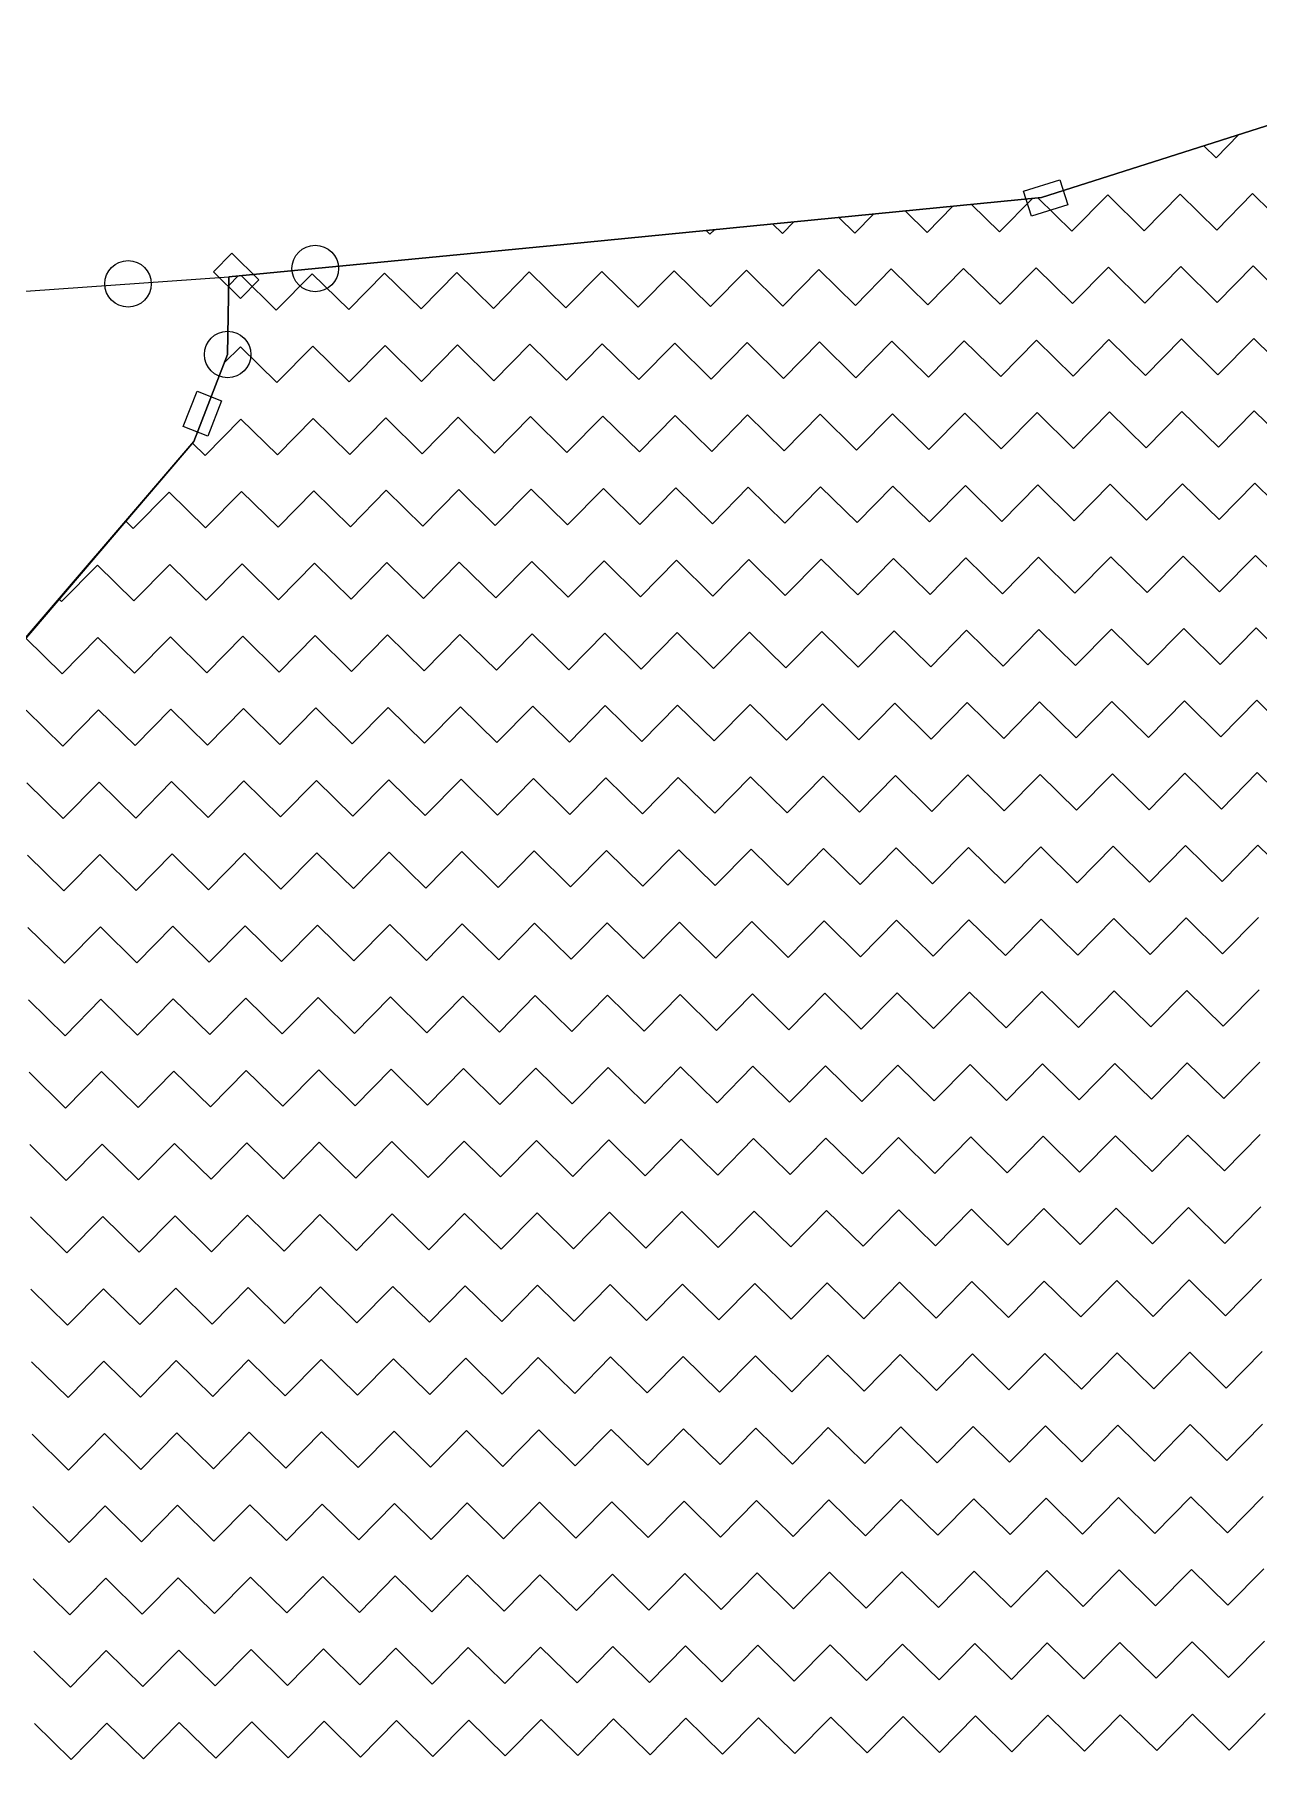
# Model space of a CAD drawing. Header units: metres. Extents: x 342804 to 346854, y 1762918 to 1765966.
# Drawn here: x 344008.7 to 344232.5, y 1765470.1 to 1765785.4 of the extents above; entities that cross this region are included whole.
import ezdxf

# ---------------------------------------------------------------- set-up
doc = ezdxf.new("R2010")
doc.units = ezdxf.units.M
doc.header["$MEASUREMENT"] = 0
for name, color, linetype in [('POLY_HATCH', 12, 'Continuous'), ('POLY_PARCEL', 6, 'Continuous'), ('V_BOUND_LINE', 7, 'Continuous')]:
    doc.layers.add(name, color=color, linetype=linetype)

msp = doc.modelspace()

# ---------------------------------------------------------------- linework, layer by layer
for points in [[(344189.54, 1765756.77), (344196.15, 1765758.88), (344197.61, 1765754.3), (344191, 1765752.19)], [(344044.81, 1765745.46), (344049.76, 1765740.59), (344046.4, 1765737.17), (344041.44, 1765742.04)], [(344042.93, 1765718.48), (344040.4, 1765712.01), (344035.93, 1765713.76), (344038.45, 1765720.23)]]:
    msp.add_lwpolyline(points, close=True)
for centre in [(344060.06, 1765742.66), (344025.84, 1765739.84), (344044.05, 1765726.93)]:
    msp.add_circle(centre, 4.25)
at = {"layer": 'POLY_HATCH'}
for p, q in [((344286.26, 1765785.43), (344192.82, 1765755.63)), ((344192.82, 1765755.63), (344105.48, 1765747.04)), ((344105.48, 1765747.04), (344044.29, 1765741.13)), ((344044.29, 1765741.13), (344044.05, 1765726.93)), ((344044.05, 1765726.93), (344037.84, 1765711.01)), ((344037.84, 1765711.01), (343971.59, 1765633.4))]:
    msp.add_line(p, q, dxfattribs=at)
at = {"layer": 'POLY_HATCH', "linetype": 'Continuous'}
for p, q in [((344222.49, 1765765.09), (344224.71, 1765762.9)), ((344224.71, 1765762.9), (344228.86, 1765767.12)), ((344185.13, 1765749.35), (344191.15, 1765755.46)), ((344192.15, 1765755.56), (344198.36, 1765749.46)), ((344198.36, 1765749.46), (344204.92, 1765756.12)), ((344204.92, 1765756.12), (344211.59, 1765749.56)), ((344211.59, 1765749.56), (344218.15, 1765756.23)), ((344218.15, 1765756.23), (344224.82, 1765749.67)), ((344224.82, 1765749.67), (344231.38, 1765756.34)), ((344231.38, 1765756.34), (344238.05, 1765749.78)), ((344155.77, 1765751.99), (344158.67, 1765749.13)), ((344158.67, 1765749.13), (344162.09, 1765752.61)), ((344167.89, 1765753.18), (344171.9, 1765749.24)), ((344171.9, 1765749.24), (344176.62, 1765754.04)), ((344180.02, 1765754.37), (344185.13, 1765749.35)), ((344131.51, 1765749.6), (344132.21, 1765748.91)), ((344132.21, 1765748.91), (344133.03, 1765749.75)), ((344143.64, 1765750.79), (344145.44, 1765749.02)), ((344145.44, 1765749.02), (344147.56, 1765751.18)), ((344092.63, 1765735.36), (344099.19, 1765742.03)), ((344099.19, 1765742.03), (344105.86, 1765735.47)), ((344105.86, 1765735.47), (344112.42, 1765742.13)), ((344112.42, 1765742.13), (344119.09, 1765735.57)), ((344119.09, 1765735.57), (344125.65, 1765742.24)), ((344125.65, 1765742.24), (344132.32, 1765735.68)), ((344132.32, 1765735.68), (344138.88, 1765742.35)), ((344138.88, 1765742.35), (344145.55, 1765735.79)), ((344145.55, 1765735.79), (344152.11, 1765742.46)), ((344152.11, 1765742.46), (344158.78, 1765735.9)), ((344158.78, 1765735.9), (344165.34, 1765742.57)), ((344165.34, 1765742.57), (344172.01, 1765736.01)), ((344172.01, 1765736.01), (344178.57, 1765742.68)), ((344178.57, 1765742.68), (344185.24, 1765736.12)), ((344185.24, 1765736.12), (344191.8, 1765742.79)), ((344191.8, 1765742.79), (344198.47, 1765736.23)), ((344198.47, 1765736.23), (344205.03, 1765742.89)), ((344205.03, 1765742.89), (344211.7, 1765736.33)), ((344211.7, 1765736.33), (344218.26, 1765743)), ((344218.26, 1765743), (344224.93, 1765736.44)), ((344224.93, 1765736.44), (344231.49, 1765743.11)), ((344231.49, 1765743.11), (344238.16, 1765736.55)), ((344044.26, 1765739.55), (344045.97, 1765741.3)), ((344046.52, 1765741.35), (344052.94, 1765735.03)), ((344052.94, 1765735.03), (344059.5, 1765741.7)), ((344059.5, 1765741.7), (344066.17, 1765735.14)), ((344066.17, 1765735.14), (344072.73, 1765741.81)), ((344072.73, 1765741.81), (344079.4, 1765735.25)), ((344079.4, 1765735.25), (344085.96, 1765741.92)), ((344085.96, 1765741.92), (344092.63, 1765735.36)), ((344172.12, 1765722.78), (344178.68, 1765729.45)), ((344178.68, 1765729.45), (344185.35, 1765722.89)), ((344185.35, 1765722.89), (344191.91, 1765729.56)), ((344191.91, 1765729.56), (344198.58, 1765723)), ((344198.58, 1765723), (344205.14, 1765729.66)), ((344205.14, 1765729.66), (344211.81, 1765723.1)), ((344211.81, 1765723.1), (344218.37, 1765729.77)), ((344218.37, 1765729.77), (344225.04, 1765723.21)), ((344225.04, 1765723.21), (344231.6, 1765729.88)), ((344231.6, 1765729.88), (344238.27, 1765723.32)), ((344043.44, 1765725.38), (344046.38, 1765728.36)), ((344046.38, 1765728.36), (344053.04, 1765721.8)), ((344053.04, 1765721.8), (344059.61, 1765728.47)), ((344059.61, 1765728.47), (344066.27, 1765721.91)), ((344066.27, 1765721.91), (344072.84, 1765728.58)), ((344072.84, 1765728.58), (344079.5, 1765722.02)), ((344079.5, 1765722.02), (344086.07, 1765728.69)), ((344086.07, 1765728.69), (344092.73, 1765722.13)), ((344092.73, 1765722.13), (344099.3, 1765728.8)), ((344099.3, 1765728.8), (344105.97, 1765722.24)), ((344105.97, 1765722.24), (344112.53, 1765728.9)), ((344112.53, 1765728.9), (344119.2, 1765722.34)), ((344119.2, 1765722.34), (344125.76, 1765729.01)), ((344125.76, 1765729.01), (344132.43, 1765722.45)), ((344132.43, 1765722.45), (344138.99, 1765729.12)), ((344138.99, 1765729.12), (344145.66, 1765722.56)), ((344145.66, 1765722.56), (344152.22, 1765729.23)), ((344152.22, 1765729.23), (344158.89, 1765722.67)), ((344158.89, 1765722.67), (344165.45, 1765729.34)), ((344165.45, 1765729.34), (344172.12, 1765722.78)), ((344039.92, 1765708.46), (344046.48, 1765715.13)), ((344046.48, 1765715.13), (344053.15, 1765708.57)), ((344053.15, 1765708.57), (344059.71, 1765715.24)), ((344059.71, 1765715.24), (344066.38, 1765708.68)), ((344066.38, 1765708.68), (344072.94, 1765715.35)), ((344072.94, 1765715.35), (344079.61, 1765708.79)), ((344079.61, 1765708.79), (344086.17, 1765715.46)), ((344086.17, 1765715.46), (344092.84, 1765708.9)), ((344092.84, 1765708.9), (344099.4, 1765715.57)), ((344099.4, 1765715.57), (344106.07, 1765709.01)), ((344106.07, 1765709.01), (344112.63, 1765715.67)), ((344112.63, 1765715.67), (344119.3, 1765709.11)), ((344119.3, 1765709.11), (344125.86, 1765715.78)), ((344125.86, 1765715.78), (344132.53, 1765709.22)), ((344132.53, 1765709.22), (344139.09, 1765715.89)), ((344139.09, 1765715.89), (344145.76, 1765709.33)), ((344145.76, 1765709.33), (344152.32, 1765716)), ((344152.32, 1765716), (344158.99, 1765709.44)), ((344158.99, 1765709.44), (344165.55, 1765716.11)), ((344165.55, 1765716.11), (344172.22, 1765709.55)), ((344172.22, 1765709.55), (344178.78, 1765716.22)), ((344178.78, 1765716.22), (344185.45, 1765709.66)), ((344185.45, 1765709.66), (344192.01, 1765716.33)), ((344192.01, 1765716.33), (344198.68, 1765709.77)), ((344198.68, 1765709.77), (344205.24, 1765716.43)), ((344205.24, 1765716.43), (344211.91, 1765709.87)), ((344211.91, 1765709.87), (344218.47, 1765716.54)), ((344218.47, 1765716.54), (344225.14, 1765709.98)), ((344225.14, 1765709.98), (344231.7, 1765716.65)), ((344231.7, 1765716.65), (344238.37, 1765710.09)), ((344037.61, 1765710.74), (344039.92, 1765708.46)), ((344026.8, 1765695.12), (344033.36, 1765701.79)), ((344033.36, 1765701.79), (344040.03, 1765695.23)), ((344040.03, 1765695.23), (344046.59, 1765701.9)), ((344046.59, 1765701.9), (344053.26, 1765695.34)), ((344053.26, 1765695.34), (344059.82, 1765702.01)), ((344059.82, 1765702.01), (344066.49, 1765695.45)), ((344066.49, 1765695.45), (344073.05, 1765702.12)), ((344073.05, 1765702.12), (344079.72, 1765695.56)), ((344079.72, 1765695.56), (344086.28, 1765702.23)), ((344086.28, 1765702.23), (344092.95, 1765695.67)), ((344092.95, 1765695.67), (344099.51, 1765702.34)), ((344099.51, 1765702.34), (344106.18, 1765695.78)), ((344106.18, 1765695.78), (344112.74, 1765702.44)), ((344112.74, 1765702.44), (344119.41, 1765695.88)), ((344119.41, 1765695.88), (344125.97, 1765702.55)), ((344125.97, 1765702.55), (344132.64, 1765695.99)), ((344132.64, 1765695.99), (344139.2, 1765702.66)), ((344139.2, 1765702.66), (344145.87, 1765696.1)), ((344145.87, 1765696.1), (344152.43, 1765702.77)), ((344152.43, 1765702.77), (344159.1, 1765696.21)), ((344159.1, 1765696.21), (344165.66, 1765702.88)), ((344165.66, 1765702.88), (344172.33, 1765696.32)), ((344172.33, 1765696.32), (344178.89, 1765702.99)), ((344178.89, 1765702.99), (344185.56, 1765696.43)), ((344185.56, 1765696.43), (344192.12, 1765703.1)), ((344192.12, 1765703.1), (344198.79, 1765696.54)), ((344198.79, 1765696.54), (344205.35, 1765703.2)), ((344205.35, 1765703.2), (344212.02, 1765696.64)), ((344212.02, 1765696.64), (344218.58, 1765703.31)), ((344218.58, 1765703.31), (344225.25, 1765696.75)), ((344225.25, 1765696.75), (344231.81, 1765703.42)), ((344231.81, 1765703.42), (344238.48, 1765696.86)), ((344025.43, 1765696.47), (344026.8, 1765695.12)), ((344013.68, 1765681.79), (344020.24, 1765688.45)), ((344020.24, 1765688.45), (344026.91, 1765681.89)), ((344026.91, 1765681.89), (344033.47, 1765688.56)), ((344033.47, 1765688.56), (344040.14, 1765682)), ((344040.14, 1765682), (344046.7, 1765688.67)), ((344046.7, 1765688.67), (344053.37, 1765682.11)), ((344053.37, 1765682.11), (344059.93, 1765688.78)), ((344059.93, 1765688.78), (344066.6, 1765682.22)), ((344066.6, 1765682.22), (344073.16, 1765688.89)), ((344073.16, 1765688.89), (344079.83, 1765682.33)), ((344079.83, 1765682.33), (344086.39, 1765689)), ((344086.39, 1765689), (344093.06, 1765682.44)), ((344093.06, 1765682.44), (344099.62, 1765689.11)), ((344099.62, 1765689.11), (344106.29, 1765682.55)), ((344106.29, 1765682.55), (344112.85, 1765689.21)), ((344112.85, 1765689.21), (344119.52, 1765682.65)), ((344119.52, 1765682.65), (344126.08, 1765689.32)), ((344126.08, 1765689.32), (344132.75, 1765682.76)), ((344132.75, 1765682.76), (344139.31, 1765689.43)), ((344139.31, 1765689.43), (344145.98, 1765682.87)), ((344145.98, 1765682.87), (344152.54, 1765689.54)), ((344152.54, 1765689.54), (344159.21, 1765682.98)), ((344159.21, 1765682.98), (344165.77, 1765689.65)), ((344165.77, 1765689.65), (344172.44, 1765683.09)), ((344172.44, 1765683.09), (344179, 1765689.76)), ((344179, 1765689.76), (344185.67, 1765683.2)), ((344185.67, 1765683.2), (344192.23, 1765689.87)), ((344192.23, 1765689.87), (344198.9, 1765683.3)), ((344198.9, 1765683.3), (344205.46, 1765689.97)), ((344205.46, 1765689.97), (344212.13, 1765683.41)), ((344212.13, 1765683.41), (344218.69, 1765690.08)), ((344218.69, 1765690.08), (344225.36, 1765683.52)), ((344225.36, 1765683.52), (344231.92, 1765690.19)), ((344231.92, 1765690.19), (344238.59, 1765683.63)), ((344013.25, 1765682.21), (344013.68, 1765681.79)), ((344093.17, 1765669.21), (344099.73, 1765675.88)), ((344099.73, 1765675.88), (344106.4, 1765669.32)), ((344106.4, 1765669.32), (344112.96, 1765675.98)), ((344112.96, 1765675.98), (344119.63, 1765669.42)), ((344119.63, 1765669.42), (344126.19, 1765676.09)), ((344126.19, 1765676.09), (344132.86, 1765669.53)), ((344132.86, 1765669.53), (344139.42, 1765676.2)), ((344139.42, 1765676.2), (344146.09, 1765669.64)), ((344146.09, 1765669.64), (344152.65, 1765676.31)), ((344152.65, 1765676.31), (344159.32, 1765669.75)), ((344159.32, 1765669.75), (344165.88, 1765676.42)), ((344165.88, 1765676.42), (344172.55, 1765669.86)), ((344172.55, 1765669.86), (344179.11, 1765676.53)), ((344179.11, 1765676.53), (344185.78, 1765669.97)), ((344185.78, 1765669.97), (344192.34, 1765676.64)), ((344192.34, 1765676.64), (344199.01, 1765670.07)), ((344199.01, 1765670.07), (344205.57, 1765676.74)), ((344205.57, 1765676.74), (344212.24, 1765670.18)), ((344212.24, 1765670.18), (344218.8, 1765676.85)), ((344218.8, 1765676.85), (344225.47, 1765670.29)), ((344225.47, 1765670.29), (344232.03, 1765676.96)), ((344232.03, 1765676.96), (344238.7, 1765670.4)), ((344007.16, 1765675.07), (344013.79, 1765668.56)), ((344013.79, 1765668.56), (344020.35, 1765675.22)), ((344020.35, 1765675.22), (344027.02, 1765668.66)), ((344027.02, 1765668.66), (344033.58, 1765675.33)), ((344033.58, 1765675.33), (344040.25, 1765668.77)), ((344040.25, 1765668.77), (344046.81, 1765675.44)), ((344046.81, 1765675.44), (344053.48, 1765668.88)), ((344053.48, 1765668.88), (344060.04, 1765675.55)), ((344060.04, 1765675.55), (344066.71, 1765668.99)), ((344066.71, 1765668.99), (344073.27, 1765675.66)), ((344073.27, 1765675.66), (344079.94, 1765669.1)), ((344079.94, 1765669.1), (344086.5, 1765675.77)), ((344086.5, 1765675.77), (344093.17, 1765669.21)), ((344159.43, 1765656.52), (344165.99, 1765663.19)), ((344165.99, 1765663.19), (344172.66, 1765656.63)), ((344172.66, 1765656.63), (344179.22, 1765663.3)), ((344179.22, 1765663.3), (344185.89, 1765656.74)), ((344185.89, 1765656.74), (344192.45, 1765663.41)), ((344192.45, 1765663.41), (344199.12, 1765656.84)), ((344199.12, 1765656.84), (344205.68, 1765663.51)), ((344205.68, 1765663.51), (344212.35, 1765656.95)), ((344212.35, 1765656.95), (344218.91, 1765663.62)), ((344218.91, 1765663.62), (344225.58, 1765657.06)), ((344225.58, 1765657.06), (344232.14, 1765663.73)), ((344232.14, 1765663.73), (344238.81, 1765657.17)), ((344007.23, 1765661.89), (344013.9, 1765655.33)), ((344013.9, 1765655.33), (344020.46, 1765661.99)), ((344020.46, 1765661.99), (344027.13, 1765655.43)), ((344027.13, 1765655.43), (344033.69, 1765662.1)), ((344033.69, 1765662.1), (344040.36, 1765655.54)), ((344040.36, 1765655.54), (344046.92, 1765662.21)), ((344046.92, 1765662.21), (344053.59, 1765655.65)), ((344053.59, 1765655.65), (344060.15, 1765662.32)), ((344060.15, 1765662.32), (344066.82, 1765655.76)), ((344066.82, 1765655.76), (344073.38, 1765662.43)), ((344073.38, 1765662.43), (344080.05, 1765655.87)), ((344080.05, 1765655.87), (344086.61, 1765662.54)), ((344086.61, 1765662.54), (344093.28, 1765655.98)), ((344093.28, 1765655.98), (344099.84, 1765662.65)), ((344099.84, 1765662.65), (344106.51, 1765656.09)), ((344106.51, 1765656.09), (344113.07, 1765662.75)), ((344113.07, 1765662.75), (344119.74, 1765656.19)), ((344119.74, 1765656.19), (344126.3, 1765662.86)), ((344126.3, 1765662.86), (344132.97, 1765656.3)), ((344132.97, 1765656.3), (344139.53, 1765662.97)), ((344139.53, 1765662.97), (344146.2, 1765656.41)), ((344146.2, 1765656.41), (344152.76, 1765663.08)), ((344152.76, 1765663.08), (344159.43, 1765656.52)), ((344007.34, 1765648.66), (344014.01, 1765642.1)), ((344014.01, 1765642.1), (344020.57, 1765648.76)), ((344020.57, 1765648.76), (344027.24, 1765642.2)), ((344027.24, 1765642.2), (344033.8, 1765648.87)), ((344033.8, 1765648.87), (344040.47, 1765642.31)), ((344040.47, 1765642.31), (344047.03, 1765648.98)), ((344047.03, 1765648.98), (344053.7, 1765642.42)), ((344053.7, 1765642.42), (344060.26, 1765649.09)), ((344060.26, 1765649.09), (344066.93, 1765642.53)), ((344066.93, 1765642.53), (344073.49, 1765649.2)), ((344073.49, 1765649.2), (344080.16, 1765642.64)), ((344080.16, 1765642.64), (344086.72, 1765649.31)), ((344086.72, 1765649.31), (344093.39, 1765642.75)), ((344093.39, 1765642.75), (344099.95, 1765649.42)), ((344099.95, 1765649.42), (344106.62, 1765642.86)), ((344106.62, 1765642.86), (344113.18, 1765649.52)), ((344113.18, 1765649.52), (344119.85, 1765642.96)), ((344119.85, 1765642.96), (344126.41, 1765649.63)), ((344126.41, 1765649.63), (344133.08, 1765643.07)), ((344133.08, 1765643.07), (344139.64, 1765649.74)), ((344139.64, 1765649.74), (344146.31, 1765643.18)), ((344146.31, 1765643.18), (344152.87, 1765649.85)), ((344152.87, 1765649.85), (344159.54, 1765643.29)), ((344159.54, 1765643.29), (344166.1, 1765649.96)), ((344166.1, 1765649.96), (344172.77, 1765643.4)), ((344172.77, 1765643.4), (344179.33, 1765650.07)), ((344179.33, 1765650.07), (344186, 1765643.51)), ((344186, 1765643.51), (344192.56, 1765650.18)), ((344192.56, 1765650.18), (344199.23, 1765643.61)), ((344199.23, 1765643.61), (344205.79, 1765650.28)), ((344205.79, 1765650.28), (344212.46, 1765643.72)), ((344212.46, 1765643.72), (344219.02, 1765650.39)), ((344219.02, 1765650.39), (344225.69, 1765643.83)), ((344225.69, 1765643.83), (344232.25, 1765650.5)), ((344232.25, 1765650.5), (344238.92, 1765643.94)), ((344007.44, 1765635.43), (344014.11, 1765628.87)), ((344014.11, 1765628.87), (344020.68, 1765635.53)), ((344020.68, 1765635.53), (344027.34, 1765628.97)), ((344027.34, 1765628.97), (344033.91, 1765635.64)), ((344033.91, 1765635.64), (344040.57, 1765629.08)), ((344040.57, 1765629.08), (344047.14, 1765635.75)), ((344047.14, 1765635.75), (344053.8, 1765629.19)), ((344053.8, 1765629.19), (344060.37, 1765635.86)), ((344060.37, 1765635.86), (344067.03, 1765629.3)), ((344067.03, 1765629.3), (344073.6, 1765635.97)), ((344073.6, 1765635.97), (344080.26, 1765629.41)), ((344080.26, 1765629.41), (344086.83, 1765636.08)), ((344086.83, 1765636.08), (344093.49, 1765629.52)), ((344093.49, 1765629.52), (344100.06, 1765636.19)), ((344100.06, 1765636.19), (344106.72, 1765629.62)), ((344106.72, 1765629.62), (344113.29, 1765636.29)), ((344113.29, 1765636.29), (344119.95, 1765629.73)), ((344119.95, 1765629.73), (344126.52, 1765636.4)), ((344126.52, 1765636.4), (344133.18, 1765629.84)), ((344133.18, 1765629.84), (344139.75, 1765636.51)), ((344139.75, 1765636.51), (344146.41, 1765629.95)), ((344146.41, 1765629.95), (344152.98, 1765636.62)), ((344152.98, 1765636.62), (344159.65, 1765630.06)), ((344159.65, 1765630.06), (344166.21, 1765636.73)), ((344166.21, 1765636.73), (344172.88, 1765630.17)), ((344172.88, 1765630.17), (344179.44, 1765636.84)), ((344179.44, 1765636.84), (344186.11, 1765630.28)), ((344186.11, 1765630.28), (344192.67, 1765636.95)), ((344192.67, 1765636.95), (344199.34, 1765630.38)), ((344199.34, 1765630.38), (344205.9, 1765637.05)), ((344205.9, 1765637.05), (344212.57, 1765630.49)), ((344212.57, 1765630.49), (344219.13, 1765637.16)), ((344219.13, 1765637.16), (344225.8, 1765630.6)), ((344225.8, 1765630.6), (344232.36, 1765637.27)), ((344232.36, 1765637.27), (344239.03, 1765630.71)), ((344007.55, 1765622.2), (344014.22, 1765615.64)), ((344014.22, 1765615.64), (344020.78, 1765622.3)), ((344020.78, 1765622.3), (344027.45, 1765615.74)), ((344027.45, 1765615.74), (344034.01, 1765622.41)), ((344034.01, 1765622.41), (344040.68, 1765615.85)), ((344040.68, 1765615.85), (344047.24, 1765622.52)), ((344047.24, 1765622.52), (344053.91, 1765615.96)), ((344053.91, 1765615.96), (344060.47, 1765622.63)), ((344060.47, 1765622.63), (344067.14, 1765616.07)), ((344067.14, 1765616.07), (344073.7, 1765622.74)), ((344073.7, 1765622.74), (344080.37, 1765616.18)), ((344080.37, 1765616.18), (344086.93, 1765622.85)), ((344086.93, 1765622.85), (344093.6, 1765616.29)), ((344093.6, 1765616.29), (344100.16, 1765622.96)), ((344100.16, 1765622.96), (344106.83, 1765616.39)), ((344106.83, 1765616.39), (344113.39, 1765623.06)), ((344113.39, 1765623.06), (344120.06, 1765616.5)), ((344120.06, 1765616.5), (344126.62, 1765623.17)), ((344126.62, 1765623.17), (344133.29, 1765616.61)), ((344133.29, 1765616.61), (344139.85, 1765623.28)), ((344139.85, 1765623.28), (344146.52, 1765616.72)), ((344146.52, 1765616.72), (344153.08, 1765623.39)), ((344153.08, 1765623.39), (344159.75, 1765616.83)), ((344159.75, 1765616.83), (344166.31, 1765623.5)), ((344166.31, 1765623.5), (344172.98, 1765616.94)), ((344172.98, 1765616.94), (344179.54, 1765623.61)), ((344179.54, 1765623.61), (344186.21, 1765617.05)), ((344186.21, 1765617.05), (344192.77, 1765623.72)), ((344192.77, 1765623.72), (344199.44, 1765617.15)), ((344199.44, 1765617.15), (344206, 1765623.82)), ((344206, 1765623.82), (344212.67, 1765617.26)), ((344212.67, 1765617.26), (344219.23, 1765623.93)), ((344219.23, 1765623.93), (344225.9, 1765617.37)), ((344225.9, 1765617.37), (344232.46, 1765624.04)), ((344080.48, 1765602.95), (344087.04, 1765609.62)), ((344087.04, 1765609.62), (344093.71, 1765603.06)), ((344093.71, 1765603.06), (344100.27, 1765609.73)), ((344100.27, 1765609.73), (344106.94, 1765603.16)), ((344106.94, 1765603.16), (344113.5, 1765609.83)), ((344113.5, 1765609.83), (344120.17, 1765603.27)), ((344120.17, 1765603.27), (344126.73, 1765609.94)), ((344126.73, 1765609.94), (344133.4, 1765603.38)), ((344133.4, 1765603.38), (344139.96, 1765610.05)), ((344139.96, 1765610.05), (344146.63, 1765603.49)), ((344146.63, 1765603.49), (344153.19, 1765610.16)), ((344153.19, 1765610.16), (344159.86, 1765603.6)), ((344159.86, 1765603.6), (344166.42, 1765610.27)), ((344166.42, 1765610.27), (344173.09, 1765603.71)), ((344173.09, 1765603.71), (344179.65, 1765610.38)), ((344179.65, 1765610.38), (344186.32, 1765603.82)), ((344186.32, 1765603.82), (344192.88, 1765610.49)), ((344192.88, 1765610.49), (344199.55, 1765603.92)), ((344199.55, 1765603.92), (344206.11, 1765610.59)), ((344206.11, 1765610.59), (344212.78, 1765604.03)), ((344212.78, 1765604.03), (344219.34, 1765610.7)), ((344219.34, 1765610.7), (344226.01, 1765604.14)), ((344226.01, 1765604.14), (344232.57, 1765610.81)), ((344007.66, 1765608.97), (344014.33, 1765602.41)), ((344014.33, 1765602.41), (344020.89, 1765609.07)), ((344020.89, 1765609.07), (344027.56, 1765602.51)), ((344027.56, 1765602.51), (344034.12, 1765609.18)), ((344034.12, 1765609.18), (344040.79, 1765602.62)), ((344040.79, 1765602.62), (344047.35, 1765609.29)), ((344047.35, 1765609.29), (344054.02, 1765602.73)), ((344054.02, 1765602.73), (344060.58, 1765609.4)), ((344060.58, 1765609.4), (344067.25, 1765602.84)), ((344067.25, 1765602.84), (344073.81, 1765609.51)), ((344073.81, 1765609.51), (344080.48, 1765602.95)), ((344159.97, 1765590.37), (344166.53, 1765597.04)), ((344166.53, 1765597.04), (344173.2, 1765590.48)), ((344173.2, 1765590.48), (344179.76, 1765597.15)), ((344179.76, 1765597.15), (344186.43, 1765590.59)), ((344186.43, 1765590.59), (344192.99, 1765597.26)), ((344192.99, 1765597.26), (344199.66, 1765590.69)), ((344199.66, 1765590.69), (344206.22, 1765597.36)), ((344206.22, 1765597.36), (344212.89, 1765590.8)), ((344212.89, 1765590.8), (344219.45, 1765597.47)), ((344219.45, 1765597.47), (344226.12, 1765590.91)), ((344226.12, 1765590.91), (344232.68, 1765597.58)), ((344007.77, 1765595.74), (344014.44, 1765589.17)), ((344014.44, 1765589.17), (344021, 1765595.84)), ((344021, 1765595.84), (344027.67, 1765589.28)), ((344027.67, 1765589.28), (344034.23, 1765595.95)), ((344034.23, 1765595.95), (344040.9, 1765589.39)), ((344040.9, 1765589.39), (344047.46, 1765596.06)), ((344047.46, 1765596.06), (344054.13, 1765589.5)), ((344054.13, 1765589.5), (344060.69, 1765596.17)), ((344060.69, 1765596.17), (344067.36, 1765589.61)), ((344067.36, 1765589.61), (344073.92, 1765596.28)), ((344073.92, 1765596.28), (344080.59, 1765589.72)), ((344080.59, 1765589.72), (344087.15, 1765596.39)), ((344087.15, 1765596.39), (344093.82, 1765589.83)), ((344093.82, 1765589.83), (344100.38, 1765596.5)), ((344100.38, 1765596.5), (344107.05, 1765589.93)), ((344107.05, 1765589.93), (344113.61, 1765596.6)), ((344113.61, 1765596.6), (344120.28, 1765590.04)), ((344120.28, 1765590.04), (344126.84, 1765596.71)), ((344126.84, 1765596.71), (344133.51, 1765590.15)), ((344133.51, 1765590.15), (344140.07, 1765596.82)), ((344140.07, 1765596.82), (344146.74, 1765590.26)), ((344146.74, 1765590.26), (344153.3, 1765596.93)), ((344153.3, 1765596.93), (344159.97, 1765590.37)), ((344226.23, 1765577.68), (344232.79, 1765584.35)), ((344007.88, 1765582.51), (344014.55, 1765575.94)), ((344014.55, 1765575.94), (344021.11, 1765582.61)), ((344021.11, 1765582.61), (344027.78, 1765576.05)), ((344027.78, 1765576.05), (344034.34, 1765582.72)), ((344034.34, 1765582.72), (344041.01, 1765576.16)), ((344041.01, 1765576.16), (344047.57, 1765582.83)), ((344047.57, 1765582.83), (344054.24, 1765576.27)), ((344054.24, 1765576.27), (344060.8, 1765582.94)), ((344060.8, 1765582.94), (344067.47, 1765576.38)), ((344067.47, 1765576.38), (344074.03, 1765583.05)), ((344074.03, 1765583.05), (344080.7, 1765576.49)), ((344080.7, 1765576.49), (344087.26, 1765583.16)), ((344087.26, 1765583.16), (344093.93, 1765576.6)), ((344093.93, 1765576.6), (344100.49, 1765583.27)), ((344100.49, 1765583.27), (344107.16, 1765576.7)), ((344107.16, 1765576.7), (344113.72, 1765583.37)), ((344113.72, 1765583.37), (344120.39, 1765576.81)), ((344120.39, 1765576.81), (344126.95, 1765583.48)), ((344126.95, 1765583.48), (344133.62, 1765576.92)), ((344133.62, 1765576.92), (344140.18, 1765583.59)), ((344140.18, 1765583.59), (344146.85, 1765577.03)), ((344146.85, 1765577.03), (344153.41, 1765583.7)), ((344153.41, 1765583.7), (344160.08, 1765577.14)), ((344160.08, 1765577.14), (344166.64, 1765583.81)), ((344166.64, 1765583.81), (344173.31, 1765577.25)), ((344173.31, 1765577.25), (344179.87, 1765583.92)), ((344179.87, 1765583.92), (344186.54, 1765577.36)), ((344186.54, 1765577.36), (344193.1, 1765584.03)), ((344193.1, 1765584.03), (344199.77, 1765577.46)), ((344199.77, 1765577.46), (344206.33, 1765584.13)), ((344206.33, 1765584.13), (344213, 1765577.57)), ((344213, 1765577.57), (344219.56, 1765584.24)), ((344219.56, 1765584.24), (344226.23, 1765577.68)), ((344007.99, 1765569.28), (344014.66, 1765562.71)), ((344014.66, 1765562.71), (344021.22, 1765569.38)), ((344021.22, 1765569.38), (344027.89, 1765562.82)), ((344027.89, 1765562.82), (344034.45, 1765569.49)), ((344034.45, 1765569.49), (344041.12, 1765562.93)), ((344041.12, 1765562.93), (344047.68, 1765569.6)), ((344047.68, 1765569.6), (344054.35, 1765563.04)), ((344054.35, 1765563.04), (344060.91, 1765569.71)), ((344060.91, 1765569.71), (344067.58, 1765563.15)), ((344067.58, 1765563.15), (344074.14, 1765569.82)), ((344074.14, 1765569.82), (344080.81, 1765563.26)), ((344080.81, 1765563.26), (344087.37, 1765569.93)), ((344087.37, 1765569.93), (344094.04, 1765563.37)), ((344094.04, 1765563.37), (344100.6, 1765570.04)), ((344100.6, 1765570.04), (344107.27, 1765563.47)), ((344107.27, 1765563.47), (344113.83, 1765570.14)), ((344113.83, 1765570.14), (344120.5, 1765563.58)), ((344120.5, 1765563.58), (344127.06, 1765570.25)), ((344127.06, 1765570.25), (344133.73, 1765563.69)), ((344133.73, 1765563.69), (344140.29, 1765570.36)), ((344140.29, 1765570.36), (344146.96, 1765563.8)), ((344146.96, 1765563.8), (344153.52, 1765570.47)), ((344153.52, 1765570.47), (344160.19, 1765563.91)), ((344160.19, 1765563.91), (344166.75, 1765570.58)), ((344166.75, 1765570.58), (344173.42, 1765564.02)), ((344173.42, 1765564.02), (344179.98, 1765570.69)), ((344179.98, 1765570.69), (344186.65, 1765564.13)), ((344186.65, 1765564.13), (344193.21, 1765570.8)), ((344193.21, 1765570.8), (344199.88, 1765564.23)), ((344199.88, 1765564.23), (344206.44, 1765570.9)), ((344206.44, 1765570.9), (344213.11, 1765564.34)), ((344213.11, 1765564.34), (344219.67, 1765571.01)), ((344219.67, 1765571.01), (344226.34, 1765564.45)), ((344226.34, 1765564.45), (344232.9, 1765571.12)), ((344008.1, 1765556.05), (344014.77, 1765549.48)), ((344014.77, 1765549.48), (344021.33, 1765556.15)), ((344021.33, 1765556.15), (344028, 1765549.59)), ((344028, 1765549.59), (344034.56, 1765556.26)), ((344034.56, 1765556.26), (344041.23, 1765549.7)), ((344041.23, 1765549.7), (344047.79, 1765556.37)), ((344047.79, 1765556.37), (344054.46, 1765549.81)), ((344054.46, 1765549.81), (344061.02, 1765556.48)), ((344061.02, 1765556.48), (344067.69, 1765549.92)), ((344067.69, 1765549.92), (344074.25, 1765556.59)), ((344074.25, 1765556.59), (344080.92, 1765550.03)), ((344080.92, 1765550.03), (344087.48, 1765556.7)), ((344087.48, 1765556.7), (344094.15, 1765550.14)), ((344094.15, 1765550.14), (344100.71, 1765556.81)), ((344100.71, 1765556.81), (344107.38, 1765550.24)), ((344107.38, 1765550.24), (344113.94, 1765556.91)), ((344113.94, 1765556.91), (344120.61, 1765550.35)), ((344120.61, 1765550.35), (344127.17, 1765557.02)), ((344127.17, 1765557.02), (344133.84, 1765550.46)), ((344133.84, 1765550.46), (344140.4, 1765557.13)), ((344140.4, 1765557.13), (344147.07, 1765550.57)), ((344147.07, 1765550.57), (344153.63, 1765557.24)), ((344153.63, 1765557.24), (344160.3, 1765550.68)), ((344160.3, 1765550.68), (344166.86, 1765557.35)), ((344166.86, 1765557.35), (344173.53, 1765550.79)), ((344173.53, 1765550.79), (344180.09, 1765557.46)), ((344180.09, 1765557.46), (344186.76, 1765550.9)), ((344186.76, 1765550.9), (344193.32, 1765557.57)), ((344193.32, 1765557.57), (344199.99, 1765551)), ((344199.99, 1765551), (344206.55, 1765557.67)), ((344206.55, 1765557.67), (344213.22, 1765551.11)), ((344213.22, 1765551.11), (344219.78, 1765557.78)), ((344219.78, 1765557.78), (344226.45, 1765551.22)), ((344226.45, 1765551.22), (344233.01, 1765557.89)), ((344067.79, 1765536.69), (344074.36, 1765543.36)), ((344074.36, 1765543.36), (344081.02, 1765536.8)), ((344081.02, 1765536.8), (344087.59, 1765543.47)), ((344087.59, 1765543.47), (344094.25, 1765536.91)), ((344094.25, 1765536.91), (344100.82, 1765543.58)), ((344100.82, 1765543.58), (344107.48, 1765537.01)), ((344107.48, 1765537.01), (344114.05, 1765543.68)), ((344114.05, 1765543.68), (344120.71, 1765537.12)), ((344120.71, 1765537.12), (344127.28, 1765543.79)), ((344127.28, 1765543.79), (344133.94, 1765537.23)), ((344133.94, 1765537.23), (344140.51, 1765543.9)), ((344140.51, 1765543.9), (344147.17, 1765537.34)), ((344147.17, 1765537.34), (344153.74, 1765544.01)), ((344153.74, 1765544.01), (344160.4, 1765537.45)), ((344160.4, 1765537.45), (344166.97, 1765544.12)), ((344166.97, 1765544.12), (344173.63, 1765537.56)), ((344173.63, 1765537.56), (344180.2, 1765544.23)), ((344180.2, 1765544.23), (344186.86, 1765537.67)), ((344186.86, 1765537.67), (344193.43, 1765544.33)), ((344193.43, 1765544.33), (344200.09, 1765537.77)), ((344200.09, 1765537.77), (344206.66, 1765544.44)), ((344206.66, 1765544.44), (344213.33, 1765537.88)), ((344213.33, 1765537.88), (344219.89, 1765544.55)), ((344219.89, 1765544.55), (344226.56, 1765537.99)), ((344226.56, 1765537.99), (344233.12, 1765544.66)), ((344008.2, 1765542.82), (344014.87, 1765536.25)), ((344014.87, 1765536.25), (344021.43, 1765542.92)), ((344021.43, 1765542.92), (344028.1, 1765536.36)), ((344028.1, 1765536.36), (344034.66, 1765543.03)), ((344034.66, 1765543.03), (344041.33, 1765536.47)), ((344041.33, 1765536.47), (344047.89, 1765543.14)), ((344047.89, 1765543.14), (344054.56, 1765536.58)), ((344054.56, 1765536.58), (344061.12, 1765543.25)), ((344061.12, 1765543.25), (344067.79, 1765536.69)), ((344147.28, 1765524.11), (344153.84, 1765530.78)), ((344153.84, 1765530.78), (344160.51, 1765524.22)), ((344160.51, 1765524.22), (344167.07, 1765530.89)), ((344167.07, 1765530.89), (344173.74, 1765524.33)), ((344173.74, 1765524.33), (344180.3, 1765531)), ((344180.3, 1765531), (344186.97, 1765524.44)), ((344186.97, 1765524.44), (344193.53, 1765531.1)), ((344193.53, 1765531.1), (344200.2, 1765524.54)), ((344200.2, 1765524.54), (344206.76, 1765531.21)), ((344206.76, 1765531.21), (344213.43, 1765524.65)), ((344213.43, 1765524.65), (344219.99, 1765531.32)), ((344219.99, 1765531.32), (344226.66, 1765524.76)), ((344226.66, 1765524.76), (344233.22, 1765531.43)), ((344008.31, 1765529.59), (344014.98, 1765523.02)), ((344014.98, 1765523.02), (344021.54, 1765529.69)), ((344021.54, 1765529.69), (344028.21, 1765523.13)), ((344028.21, 1765523.13), (344034.77, 1765529.8)), ((344034.77, 1765529.8), (344041.44, 1765523.24)), ((344041.44, 1765523.24), (344048, 1765529.91)), ((344048, 1765529.91), (344054.67, 1765523.35)), ((344054.67, 1765523.35), (344061.23, 1765530.02)), ((344061.23, 1765530.02), (344067.9, 1765523.46)), ((344067.9, 1765523.46), (344074.46, 1765530.13)), ((344074.46, 1765530.13), (344081.13, 1765523.57)), ((344081.13, 1765523.57), (344087.69, 1765530.24)), ((344087.69, 1765530.24), (344094.36, 1765523.68)), ((344094.36, 1765523.68), (344100.92, 1765530.35)), ((344100.92, 1765530.35), (344107.59, 1765523.78)), ((344107.59, 1765523.78), (344114.15, 1765530.45)), ((344114.15, 1765530.45), (344120.82, 1765523.89)), ((344120.82, 1765523.89), (344127.38, 1765530.56)), ((344127.38, 1765530.56), (344134.05, 1765524)), ((344134.05, 1765524), (344140.61, 1765530.67)), ((344140.61, 1765530.67), (344147.28, 1765524.11)), ((344226.77, 1765511.53), (344233.33, 1765518.2)), ((344008.42, 1765516.36), (344015.09, 1765509.79)), ((344015.09, 1765509.79), (344021.65, 1765516.46)), ((344021.65, 1765516.46), (344028.32, 1765509.9)), ((344028.32, 1765509.9), (344034.88, 1765516.57)), ((344034.88, 1765516.57), (344041.55, 1765510.01)), ((344041.55, 1765510.01), (344048.11, 1765516.68)), ((344048.11, 1765516.68), (344054.78, 1765510.12)), ((344054.78, 1765510.12), (344061.34, 1765516.79)), ((344061.34, 1765516.79), (344068.01, 1765510.23)), ((344068.01, 1765510.23), (344074.57, 1765516.9)), ((344074.57, 1765516.9), (344081.24, 1765510.34)), ((344081.24, 1765510.34), (344087.8, 1765517.01)), ((344087.8, 1765517.01), (344094.47, 1765510.45)), ((344094.47, 1765510.45), (344101.03, 1765517.12)), ((344101.03, 1765517.12), (344107.7, 1765510.55)), ((344107.7, 1765510.55), (344114.26, 1765517.22)), ((344114.26, 1765517.22), (344120.93, 1765510.66)), ((344120.93, 1765510.66), (344127.49, 1765517.33)), ((344127.49, 1765517.33), (344134.16, 1765510.77)), ((344134.16, 1765510.77), (344140.72, 1765517.44)), ((344140.72, 1765517.44), (344147.39, 1765510.88)), ((344147.39, 1765510.88), (344153.95, 1765517.55)), ((344153.95, 1765517.55), (344160.62, 1765510.99)), ((344160.62, 1765510.99), (344167.18, 1765517.66)), ((344167.18, 1765517.66), (344173.85, 1765511.1)), ((344173.85, 1765511.1), (344180.41, 1765517.77)), ((344180.41, 1765517.77), (344187.08, 1765511.21)), ((344187.08, 1765511.21), (344193.64, 1765517.87)), ((344193.64, 1765517.87), (344200.31, 1765511.31)), ((344200.31, 1765511.31), (344206.87, 1765517.98)), ((344206.87, 1765517.98), (344213.54, 1765511.42)), ((344213.54, 1765511.42), (344220.1, 1765518.09)), ((344220.1, 1765518.09), (344226.77, 1765511.53)), ((344008.53, 1765503.13), (344015.2, 1765496.56)), ((344015.2, 1765496.56), (344021.76, 1765503.23)), ((344021.76, 1765503.23), (344028.43, 1765496.67)), ((344028.43, 1765496.67), (344034.99, 1765503.34)), ((344034.99, 1765503.34), (344041.66, 1765496.78)), ((344041.66, 1765496.78), (344048.22, 1765503.45)), ((344048.22, 1765503.45), (344054.89, 1765496.89)), ((344054.89, 1765496.89), (344061.45, 1765503.56)), ((344061.45, 1765503.56), (344068.12, 1765497)), ((344068.12, 1765497), (344074.68, 1765503.67)), ((344074.68, 1765503.67), (344081.35, 1765497.11)), ((344081.35, 1765497.11), (344087.91, 1765503.78)), ((344087.91, 1765503.78), (344094.58, 1765497.22)), ((344094.58, 1765497.22), (344101.14, 1765503.89)), ((344101.14, 1765503.89), (344107.81, 1765497.32)), ((344107.81, 1765497.32), (344114.37, 1765503.99)), ((344114.37, 1765503.99), (344121.04, 1765497.43)), ((344121.04, 1765497.43), (344127.6, 1765504.1)), ((344127.6, 1765504.1), (344134.27, 1765497.54)), ((344134.27, 1765497.54), (344140.83, 1765504.21)), ((344140.83, 1765504.21), (344147.5, 1765497.65)), ((344147.5, 1765497.65), (344154.06, 1765504.32)), ((344154.06, 1765504.32), (344160.73, 1765497.76)), ((344160.73, 1765497.76), (344167.29, 1765504.43)), ((344167.29, 1765504.43), (344173.96, 1765497.87)), ((344173.96, 1765497.87), (344180.52, 1765504.54)), ((344180.52, 1765504.54), (344187.19, 1765497.98)), ((344187.19, 1765497.98), (344193.75, 1765504.64)), ((344193.75, 1765504.64), (344200.42, 1765498.08)), ((344200.42, 1765498.08), (344206.98, 1765504.75)), ((344206.98, 1765504.75), (344213.65, 1765498.19)), ((344213.65, 1765498.19), (344220.21, 1765504.86)), ((344220.21, 1765504.86), (344226.88, 1765498.3)), ((344226.88, 1765498.3), (344233.44, 1765504.97)), ((344008.64, 1765489.9), (344015.31, 1765483.33)), ((344015.31, 1765483.33), (344021.87, 1765490)), ((344021.87, 1765490), (344028.54, 1765483.44)), ((344028.54, 1765483.44), (344035.1, 1765490.11)), ((344035.1, 1765490.11), (344041.77, 1765483.55)), ((344041.77, 1765483.55), (344048.33, 1765490.22)), ((344048.33, 1765490.22), (344055, 1765483.66)), ((344055, 1765483.66), (344061.56, 1765490.33)), ((344061.56, 1765490.33), (344068.23, 1765483.77)), ((344068.23, 1765483.77), (344074.79, 1765490.44)), ((344074.79, 1765490.44), (344081.46, 1765483.88)), ((344081.46, 1765483.88), (344088.02, 1765490.55)), ((344088.02, 1765490.55), (344094.69, 1765483.99)), ((344094.69, 1765483.99), (344101.25, 1765490.65)), ((344101.25, 1765490.65), (344107.92, 1765484.09)), ((344107.92, 1765484.09), (344114.48, 1765490.76)), ((344114.48, 1765490.76), (344121.15, 1765484.2)), ((344121.15, 1765484.2), (344127.71, 1765490.87)), ((344127.71, 1765490.87), (344134.38, 1765484.31)), ((344134.38, 1765484.31), (344140.94, 1765490.98)), ((344140.94, 1765490.98), (344147.61, 1765484.42)), ((344147.61, 1765484.42), (344154.17, 1765491.09)), ((344154.17, 1765491.09), (344160.84, 1765484.53)), ((344160.84, 1765484.53), (344167.4, 1765491.2)), ((344167.4, 1765491.2), (344174.07, 1765484.64)), ((344174.07, 1765484.64), (344180.63, 1765491.31)), ((344180.63, 1765491.31), (344187.3, 1765484.75)), ((344187.3, 1765484.75), (344193.86, 1765491.41)), ((344193.86, 1765491.41), (344200.53, 1765484.85)), ((344200.53, 1765484.85), (344207.09, 1765491.52)), ((344207.09, 1765491.52), (344213.76, 1765484.96)), ((344213.76, 1765484.96), (344220.32, 1765491.63)), ((344220.32, 1765491.63), (344226.99, 1765485.07)), ((344226.99, 1765485.07), (344233.55, 1765491.74)), ((344068.34, 1765470.54), (344074.9, 1765477.21)), ((344074.9, 1765477.21), (344081.57, 1765470.65)), ((344081.57, 1765470.65), (344088.13, 1765477.32)), ((344088.13, 1765477.32), (344094.8, 1765470.76)), ((344094.8, 1765470.76), (344101.36, 1765477.42)), ((344101.36, 1765477.42), (344108.03, 1765470.86)), ((344108.03, 1765470.86), (344114.59, 1765477.53)), ((344114.59, 1765477.53), (344121.26, 1765470.97)), ((344121.26, 1765470.97), (344127.82, 1765477.64)), ((344127.82, 1765477.64), (344134.49, 1765471.08)), ((344134.49, 1765471.08), (344141.05, 1765477.75)), ((344141.05, 1765477.75), (344147.72, 1765471.19)), ((344147.72, 1765471.19), (344154.28, 1765477.86)), ((344154.28, 1765477.86), (344160.95, 1765471.3)), ((344160.95, 1765471.3), (344167.51, 1765477.97)), ((344167.51, 1765477.97), (344174.18, 1765471.41)), ((344174.18, 1765471.41), (344180.74, 1765478.08)), ((344180.74, 1765478.08), (344187.41, 1765471.52)), ((344187.41, 1765471.52), (344193.97, 1765478.18)), ((344193.97, 1765478.18), (344200.64, 1765471.62)), ((344200.64, 1765471.62), (344207.2, 1765478.29)), ((344207.2, 1765478.29), (344213.87, 1765471.73)), ((344213.87, 1765471.73), (344220.43, 1765478.4)), ((344220.43, 1765478.4), (344227.1, 1765471.84)), ((344227.1, 1765471.84), (344233.66, 1765478.51)), ((344008.75, 1765476.67), (344015.42, 1765470.1)), ((344015.42, 1765470.1), (344021.98, 1765476.77)), ((344021.98, 1765476.77), (344028.65, 1765470.21)), ((344028.65, 1765470.21), (344035.21, 1765476.88)), ((344035.21, 1765476.88), (344041.88, 1765470.32)), ((344041.88, 1765470.32), (344048.44, 1765476.99)), ((344048.44, 1765476.99), (344055.11, 1765470.43)), ((344055.11, 1765470.43), (344061.67, 1765477.1)), ((344061.67, 1765477.1), (344068.34, 1765470.54))]:
    msp.add_line(p, q, dxfattribs=at)
at = {"layer": 'POLY_PARCEL'}
for p, q in [((344044.05, 1765726.93), (344044.29, 1765741.13)), ((344037.84, 1765711.01), (344044.05, 1765726.93)), ((343938.58, 1765595.36), (344037.84, 1765711.01))]:
    msp.add_line(p, q, dxfattribs=at)
at = {"layer": 'V_BOUND_LINE'}
for p, q in [((344192.82, 1765755.63), (344286.26, 1765785.43)), ((344105.48, 1765747.04), (344192.82, 1765755.63)), ((344044.29, 1765741.13), (344105.48, 1765747.04)), ((343969.31, 1765735.87), (344044.29, 1765741.13))]:
    msp.add_line(p, q, dxfattribs=at)

doc.saveas('drawing.dxf')
